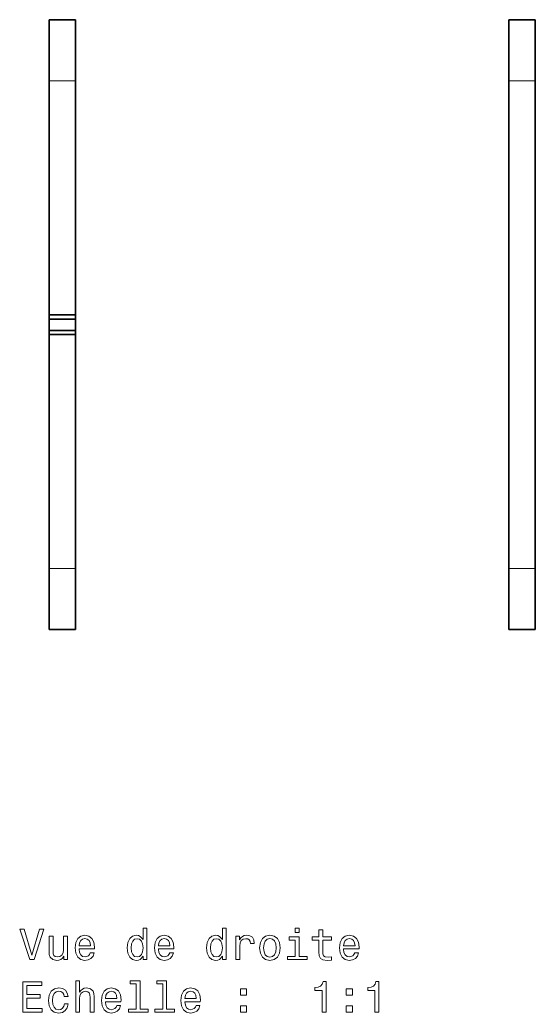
# Model space of a CAD drawing. Extents: x 317 to 941, y 143 to 776.
# Drawn here: x 493.8 to 552.9, y 341.5 to 455.5 of the extents above; entities that cross this region are included whole.
import ezdxf

# ---------------------------------------------------------------- set-up
doc = ezdxf.new("R2010")
doc.units = 0

msp = doc.modelspace()

# ---------------------------------------------------------------- linework, layer by layer
at = {"color": 7, "lineweight": 35, "ltscale": 0.075}
for p, q in [((500.14, 455.5), (497.14, 455.5)), ((549.91, 455.5), (552.91, 455.5)), ((500.14, 421.62), (497.14, 421.62)), ((500.14, 421.15), (497.14, 421.15)), ((500.14, 419.85), (497.14, 419.85)), ((500.14, 419.38), (497.14, 419.38)), ((500.14, 385.5), (497.14, 385.5)), ((549.91, 385.5), (552.91, 385.5))]:
    msp.add_line(p, q, dxfattribs=at)
at = {"color": 7, "lineweight": 35, "ltscale": 0.175}
for p, q in [((497.14, 455.5), (497.14, 448.5)), ((500.14, 455.5), (500.14, 448.5)), ((549.91, 448.5), (549.91, 455.5)), ((552.91, 448.5), (552.91, 455.5)), ((497.14, 392.5), (497.14, 385.5)), ((500.14, 392.5), (500.14, 385.5)), ((549.91, 385.5), (549.91, 392.5)), ((552.91, 385.5), (552.91, 392.5))]:
    msp.add_line(p, q, dxfattribs=at)
at = {"color": 7, "lineweight": 35}
for p, q in [((497.14, 421.62), (497.14, 448.5)), ((500.14, 421.62), (500.14, 448.5)), ((549.91, 448.5), (549.91, 392.5)), ((552.91, 448.5), (552.91, 392.5)), ((497.14, 392.5), (497.14, 419.38)), ((500.14, 392.5), (500.14, 419.38))]:
    msp.add_line(p, q, dxfattribs=at)
at = {"color": 7, "lineweight": 13, "ltscale": 0.075}
for p, q in [((500.14, 448.5), (497.14, 448.5)), ((549.91, 448.5), (552.91, 448.5)), ((500.14, 392.5), (497.14, 392.5)), ((549.91, 392.5), (552.91, 392.5))]:
    msp.add_line(p, q, dxfattribs=at)
at = {"color": 7, "lineweight": 35, "ltscale": 0.011875}
for p, q in [((497.14, 421.62), (497.14, 421.15)), ((500.14, 421.62), (500.14, 421.15)), ((497.14, 419.38), (497.14, 419.85)), ((500.14, 419.38), (500.14, 419.85))]:
    msp.add_line(p, q, dxfattribs=at)
at = {"color": 7, "lineweight": 35, "ltscale": 0.0325}
for p, q in [((497.14, 421.15), (497.14, 419.85)), ((500.14, 421.15), (500.14, 419.85))]:
    msp.add_line(p, q, dxfattribs=at)
at = {"color": 7, "lineweight": 13}
for points in [[(496.02, 351.1), (495.15, 348.12), (494.24, 351.1), (493.76, 351.1), (494.89, 347.6), (495.4, 347.6), (496.5, 351.1)], [(499.23, 350.3), (498.78, 350.3), (498.78, 348.74), (498.73, 348.38), (498.59, 348.12), (498.36, 347.95), (498.06, 347.9), (497.82, 347.94), (497.67, 348.07), (497.59, 348.27), (497.57, 348.56), (497.57, 350.3), (497.12, 350.3), (497.12, 348.52), (497.14, 348.17), (497.23, 347.87), (497.53, 347.6), (498, 347.5), (498.25, 347.54), (498.46, 347.63), (498.65, 347.78), (498.8, 348.01), (498.8, 347.6), (499.23, 347.6)], [(500.56, 348.82), (502.34, 348.82), (502.34, 349.03), (502.26, 349.61), (502.04, 350.04), (501.69, 350.3), (501.22, 350.4), (500.76, 350.3), (500.41, 350.02), (500.18, 349.56), (500.1, 348.95), (500.17, 348.33), (500.4, 347.88), (500.75, 347.6), (501.2, 347.5), (501.6, 347.57), (501.92, 347.74), (502.16, 348.01), (502.29, 348.37), (501.85, 348.37), (501.76, 348.17), (501.63, 348.02), (501.26, 347.9), (500.97, 347.95), (500.75, 348.13), (500.61, 348.42), (500.56, 348.81)], [(507.91, 348.01), (507.91, 347.6), (508.35, 347.6), (508.35, 351.22), (507.92, 351.22), (507.92, 349.89), (507.58, 350.27), (507.37, 350.36), (507.13, 350.4), (506.7, 350.3), (506.37, 350.02), (506.16, 349.56), (506.08, 348.95), (506.16, 348.34), (506.37, 347.88), (506.7, 347.6), (507.13, 347.5), (507.37, 347.54), (507.58, 347.63)], [(509.67, 348.82), (511.45, 348.82), (511.45, 349.03), (511.37, 349.61), (511.15, 350.04), (510.79, 350.3), (510.33, 350.4), (509.87, 350.3), (509.51, 350.02), (509.29, 349.56), (509.21, 348.95), (509.28, 348.33), (509.51, 347.88), (509.86, 347.6), (510.31, 347.5), (510.7, 347.57), (511.03, 347.74), (511.26, 348.01), (511.4, 348.37), (510.96, 348.37), (510.87, 348.17), (510.74, 348.02), (510.37, 347.9), (510.08, 347.95), (509.86, 348.13), (509.72, 348.42), (509.67, 348.81)], [(517.02, 348.01), (517.02, 347.6), (517.46, 347.6), (517.46, 351.22), (517.02, 351.22), (517.02, 349.89), (516.69, 350.27), (516.48, 350.36), (516.24, 350.4), (515.81, 350.3), (515.48, 350.02), (515.26, 349.56), (515.19, 348.95), (515.26, 348.34), (515.48, 347.88), (515.81, 347.6), (516.24, 347.5), (516.48, 347.54), (516.69, 347.63)], [(518.56, 347.6), (519, 347.6), (519, 349.14), (519.05, 349.52), (519.18, 349.79), (519.4, 349.95), (519.7, 350), (519.92, 349.97), (520.09, 349.87), (520.19, 349.69), (520.23, 349.46), (520.67, 349.46), (520.61, 349.87), (520.45, 350.16), (520.17, 350.34), (519.79, 350.4), (519.53, 350.36), (519.31, 350.26), (519.12, 350.09), (518.96, 349.86), (518.96, 350.3), (518.56, 350.3)], [(521.29, 348.95), (521.38, 348.33), (521.61, 347.88), (521.98, 347.6), (522.47, 347.5), (522.96, 347.6), (523.33, 347.87), (523.56, 348.33), (523.65, 348.95), (523.56, 349.56), (523.33, 350.02), (522.96, 350.3), (522.47, 350.4), (521.98, 350.3), (521.61, 350.02), (521.38, 349.56)], [(525.82, 347.97), (525.82, 350.21), (524.68, 350.21), (524.68, 349.84), (525.37, 349.84), (525.37, 347.97), (524.47, 347.97), (524.47, 347.6), (526.74, 347.6), (526.74, 347.97)], [(525.83, 351.22), (525.36, 351.22), (525.36, 350.71), (525.83, 350.71)], [(528.09, 349.84), (528.09, 348.48), (528.12, 348.04), (528.26, 347.74), (528.55, 347.56), (529.03, 347.5), (529.55, 347.53), (529.55, 347.91), (529.17, 347.88), (528.82, 347.92), (528.63, 348.05), (528.55, 348.26), (528.54, 348.55), (528.54, 349.84), (529.55, 349.84), (529.55, 350.21), (528.54, 350.21), (528.54, 351.01), (528.09, 351.01), (528.09, 350.21), (527.33, 350.21), (527.33, 349.84)], [(530.92, 348.82), (532.7, 348.82), (532.7, 349.03), (532.62, 349.61), (532.4, 350.04), (532.05, 350.3), (531.58, 350.4), (531.12, 350.3), (530.77, 350.02), (530.54, 349.56), (530.46, 348.95), (530.53, 348.33), (530.76, 347.88), (531.11, 347.6), (531.56, 347.5), (531.96, 347.57), (532.28, 347.74), (532.52, 348.01), (532.65, 348.37), (532.21, 348.37), (532.12, 348.17), (531.99, 348.02), (531.62, 347.9), (531.33, 347.95), (531.11, 348.13), (530.97, 348.42), (530.92, 348.81)], [(500.56, 349.19), (500.62, 349.54), (500.75, 349.8), (500.96, 349.96), (501.23, 350.01), (501.5, 349.96), (501.71, 349.8), (501.83, 349.54), (501.88, 349.19)], [(507.21, 350), (507.5, 349.93), (507.72, 349.73), (507.85, 349.41), (507.91, 348.95), (507.85, 348.49), (507.72, 348.17), (507.5, 347.96), (507.21, 347.9), (506.93, 347.96), (506.72, 348.17), (506.58, 348.5), (506.53, 348.95), (506.58, 349.4), (506.72, 349.73), (506.93, 349.93)], [(509.67, 349.19), (509.73, 349.54), (509.86, 349.8), (510.07, 349.96), (510.34, 350.01), (510.61, 349.96), (510.82, 349.8), (510.94, 349.54), (510.99, 349.19)], [(516.32, 350), (516.61, 349.93), (516.83, 349.73), (516.96, 349.41), (517.01, 348.95), (516.96, 348.49), (516.83, 348.17), (516.61, 347.96), (516.32, 347.9), (516.04, 347.96), (515.83, 348.17), (515.69, 348.5), (515.64, 348.95), (515.69, 349.4), (515.83, 349.73), (516.04, 349.93)], [(521.75, 348.95), (521.79, 349.41), (521.94, 349.73), (522.16, 349.94), (522.47, 350.01), (522.77, 349.94), (523, 349.74), (523.14, 349.41), (523.19, 348.95), (523.14, 348.49), (523, 348.16), (522.77, 347.96), (522.47, 347.89), (522.16, 347.96), (521.94, 348.16), (521.79, 348.49)], [(530.92, 349.19), (530.98, 349.54), (531.11, 349.8), (531.32, 349.96), (531.59, 350.01), (531.86, 349.96), (532.07, 349.8), (532.19, 349.54), (532.24, 349.19)], [(494.09, 341.55), (496.31, 341.55), (496.31, 341.97), (494.55, 341.97), (494.55, 343.16), (496.11, 343.16), (496.11, 343.58), (494.55, 343.58), (494.55, 344.63), (496.27, 344.63), (496.27, 345.05), (494.09, 345.05)], [(500.17, 341.55), (500.62, 341.55), (500.62, 343.11), (500.66, 343.47), (500.81, 343.73), (501.04, 343.89), (501.34, 343.96), (501.58, 343.9), (501.73, 343.77), (501.81, 343.54), (501.83, 343.24), (501.83, 341.55), (502.28, 341.55), (502.28, 343.33), (502.26, 343.69), (502.17, 343.99), (501.87, 344.26), (501.4, 344.35), (501.15, 344.32), (500.94, 344.22), (500.75, 344.07), (500.62, 343.86), (500.62, 345.17), (500.17, 345.17)], [(507.13, 344.8), (507.13, 341.92), (506.22, 341.92), (506.22, 341.55), (508.48, 341.55), (508.48, 341.92), (507.57, 341.92), (507.57, 345.17), (506.43, 345.17), (506.43, 344.8)], [(510.16, 344.8), (510.16, 341.92), (509.25, 341.92), (509.25, 341.55), (511.52, 341.55), (511.52, 341.92), (510.61, 341.92), (510.61, 345.17), (509.47, 345.17), (509.47, 344.8)], [(528.45, 341.55), (528.91, 341.55), (528.91, 345.07), (528.57, 345.07), (528.48, 344.77), (528.29, 344.56), (528.02, 344.44), (527.63, 344.4), (527.63, 344.04), (528.45, 344.04)], [(534.52, 341.55), (534.98, 341.55), (534.98, 345.07), (534.64, 345.07), (534.55, 344.77), (534.37, 344.56), (534.09, 344.44), (533.71, 344.4), (533.71, 344.04), (534.52, 344.04)], [(498.86, 343.36), (499.3, 343.36), (499.21, 343.76), (498.99, 344.08), (498.66, 344.28), (498.22, 344.35), (497.73, 344.25), (497.36, 343.97), (497.13, 343.51), (497.05, 342.9), (497.13, 342.29), (497.35, 341.83), (497.71, 341.55), (498.2, 341.45), (498.64, 341.53), (498.97, 341.74), (499.21, 342.07), (499.31, 342.52), (498.88, 342.52), (498.81, 342.24), (498.67, 342.02), (498.46, 341.89), (498.22, 341.85), (497.91, 341.92), (497.69, 342.12), (497.55, 342.45), (497.51, 342.91), (497.55, 343.36), (497.69, 343.69), (497.92, 343.89), (498.22, 343.97), (498.48, 343.92), (498.68, 343.8), (498.81, 343.61)], [(503.6, 342.77), (505.37, 342.77), (505.38, 342.98), (505.3, 343.56), (505.08, 344), (504.72, 344.26), (504.25, 344.35), (503.79, 344.25), (503.44, 343.97), (503.21, 343.51), (503.13, 342.91), (503.21, 342.29), (503.44, 341.83), (503.78, 341.55), (504.24, 341.45), (504.63, 341.52), (504.95, 341.69), (505.19, 341.96), (505.33, 342.33), (504.89, 342.33), (504.8, 342.12), (504.67, 341.97), (504.29, 341.85), (504.01, 341.91), (503.79, 342.08), (503.65, 342.37), (503.6, 342.76)], [(503.6, 343.15), (503.65, 343.5), (503.79, 343.75), (504, 343.91), (504.27, 343.97), (504.54, 343.91), (504.74, 343.75), (504.87, 343.5), (504.91, 343.15)], [(512.71, 342.77), (514.48, 342.77), (514.49, 342.98), (514.41, 343.56), (514.18, 344), (513.83, 344.26), (513.36, 344.35), (512.9, 344.25), (512.55, 343.97), (512.32, 343.51), (512.24, 342.91), (512.32, 342.29), (512.54, 341.83), (512.89, 341.55), (513.35, 341.45), (513.74, 341.52), (514.06, 341.69), (514.3, 341.96), (514.44, 342.33), (514, 342.33), (513.91, 342.12), (513.78, 341.97), (513.4, 341.85), (513.11, 341.91), (512.9, 342.08), (512.76, 342.37), (512.71, 342.76)], [(512.71, 343.15), (512.76, 343.5), (512.9, 343.75), (513.1, 343.91), (513.38, 343.97), (513.64, 343.91), (513.85, 343.75), (513.98, 343.5), (514.02, 343.15)], [(519.09, 343.51), (519.78, 343.51), (519.78, 344.26), (519.09, 344.26)], [(531.23, 343.51), (531.93, 343.51), (531.93, 344.26), (531.23, 344.26)], [(519.09, 341.55), (519.78, 341.55), (519.78, 342.3), (519.09, 342.3)], [(531.23, 341.55), (531.93, 341.55), (531.93, 342.3), (531.23, 342.3)]]:
    msp.add_lwpolyline(points, close=True, dxfattribs=at)

doc.saveas('drawing.dxf')
